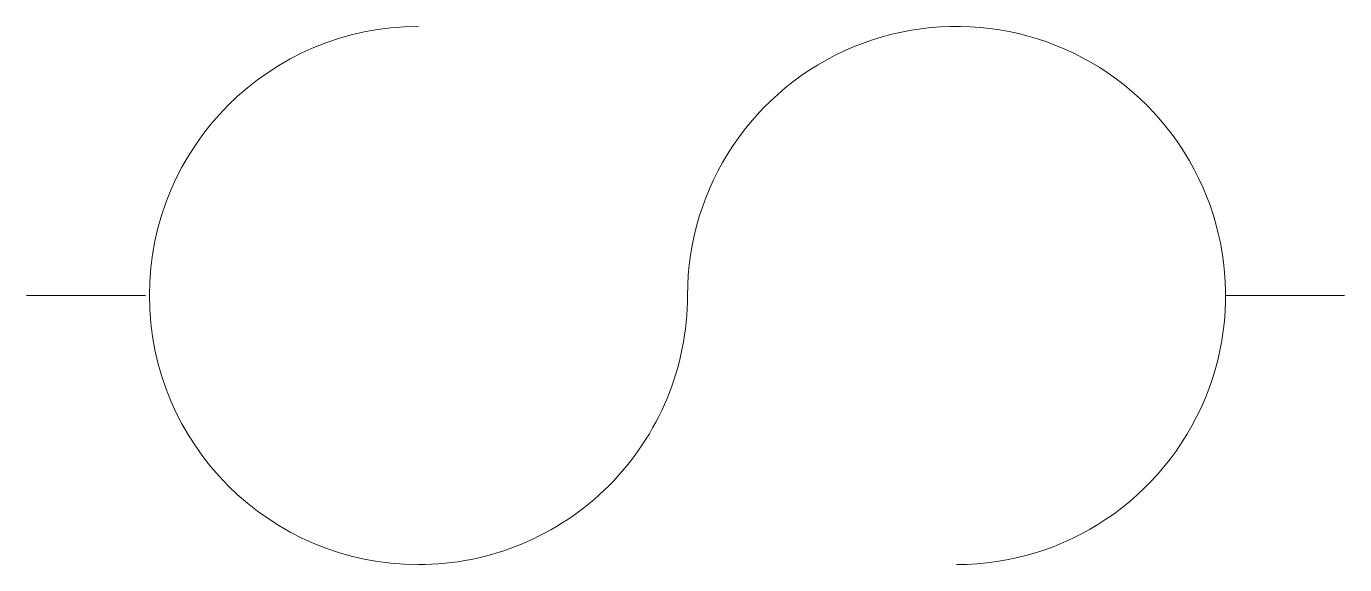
# Model space of a CAD drawing. Header units: inches. Extents: x 345.79 to 350.28, y 287.5 to 289.33.
import ezdxf

# ---------------------------------------------------------------- set-up
doc = ezdxf.new("R2010")
doc.units = ezdxf.units.IN
doc.header["$MEASUREMENT"] = 0
doc.layers.add('A201-Floorplan-2nd-floor', color=7, linetype='Continuous', lineweight=9)

msp = doc.modelspace()

# ---------------------------------------------------------------- linework, layer by layer
at = {"layer": 'A201-Floorplan-2nd-floor'}
for p, q in [((346.198, 288.413, 43.5), (345.7924, 288.413, 43.5)), ((349.8753, 288.413, 43.5), (350.2808, 288.413, 43.5))]:
    msp.add_line(p, q, dxfattribs=at)
at = {"layer": 'A201-Floorplan-2nd-floor', "elevation": 43.5}
msp.add_lwpolyline([(347.1274, 289.3289, 1), (347.1274, 287.497, 0.414214), (348.0434, 288.413, -2.414214), (348.9594, 287.497)], format="xyb", dxfattribs=at)

doc.saveas('drawing.dxf')
